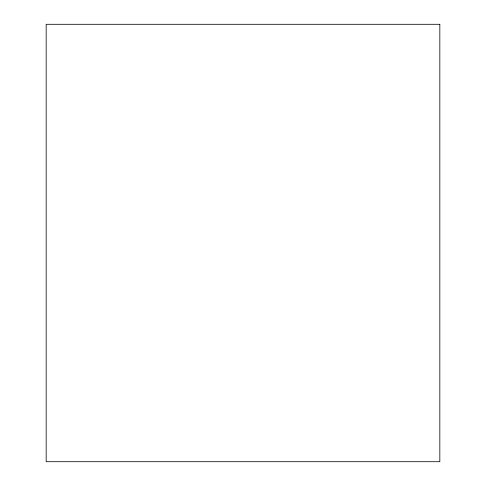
<?xml version="1.0" encoding="UTF-8"?>
<svg xmlns="http://www.w3.org/2000/svg" width="486" height="486" viewBox="0 0 486 486"><rect width="100%" height="100%" fill="white"/><g stroke="black" fill="none" stroke-linecap="round" stroke-linejoin="round"><path stroke-width="0.73" d="M439.83 24.3L46.17 24.3L46.17 461.7L439.83 461.7L439.83 24.3"/></g></svg>
